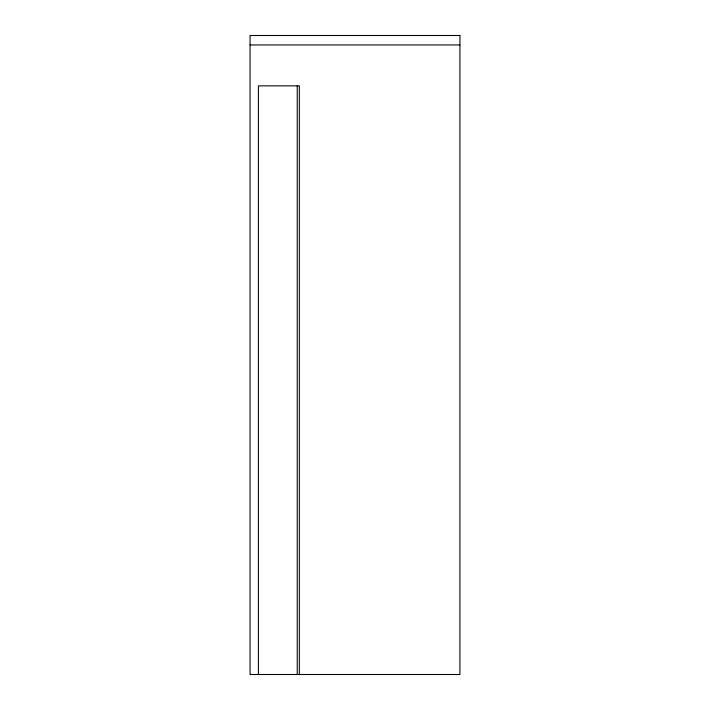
<?xml version="1.0" encoding="UTF-8"?>
<svg xmlns="http://www.w3.org/2000/svg" width="710" height="710" viewBox="0 0 710 710"><rect width="100%" height="100%" fill="white"/><g stroke="black" fill="none" stroke-linecap="round" stroke-linejoin="round"><path stroke-width="1.06" d="M250.071 44.943L459.929 44.943M299.336 674.5L299.336 85.866L258.413 85.866L258.413 674.5M297.233 85.866L297.233 674.5M459.929 35.5L250.071 35.5L250.071 674.5L459.929 674.5L459.929 35.5"/></g></svg>
